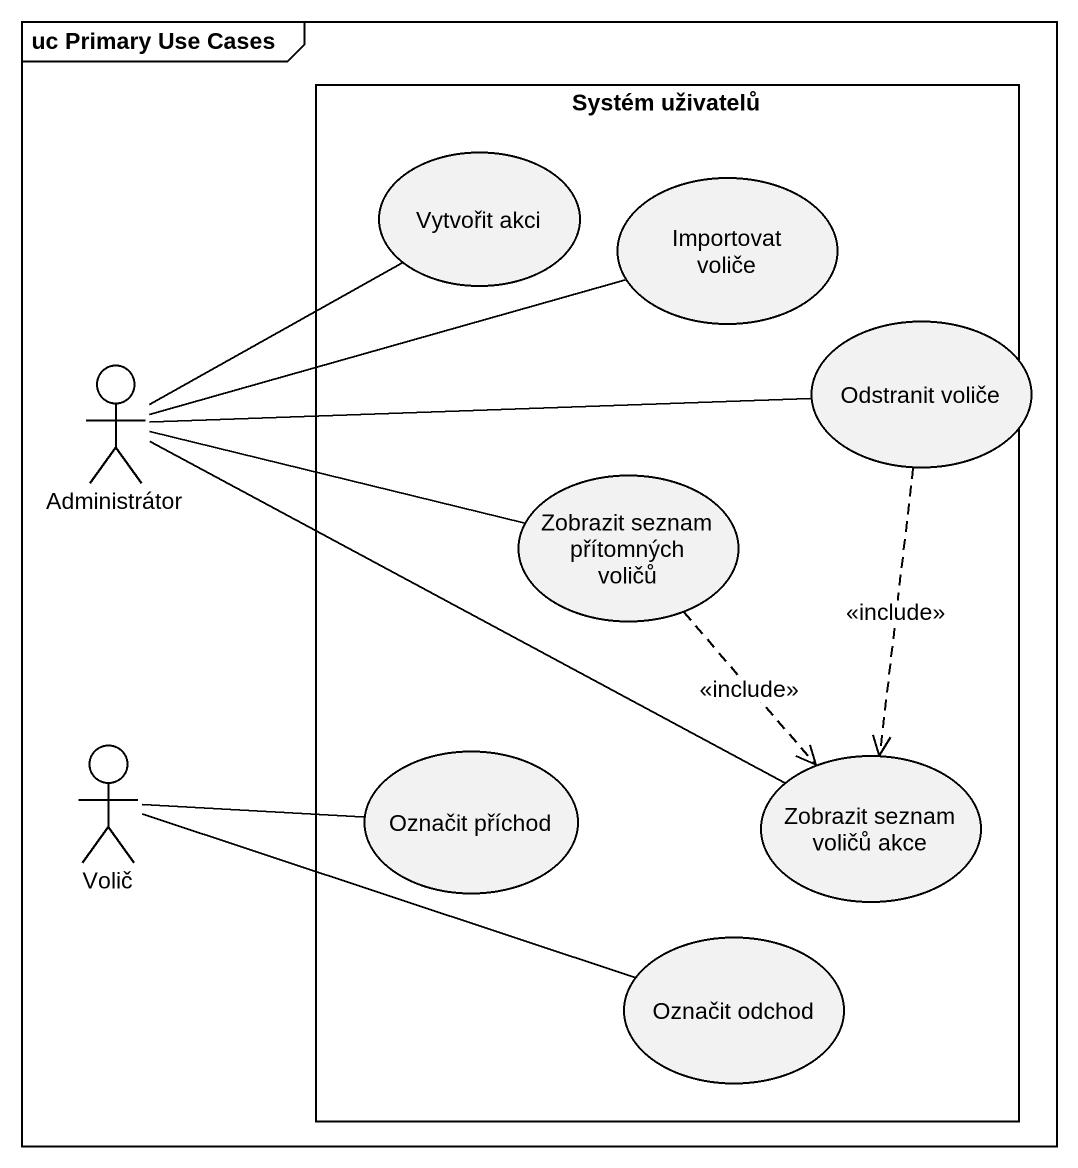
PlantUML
@startuml
mainframe uc Primary Use Cases
rectangle "Systém uživatelů" as Systém_uživatelů {
  usecase "Vytvořit akci" as Vytvořit_akci
  usecase "Importovat voliče" as Importovat_voliče
  usecase "Zobrazit seznam přítomných voličů" as Zobrazit_seznam_přítomných
  usecase "Označit příchod" as Označit_příchod
  usecase "Zobrazit seznam voličů akce" as Zobrazit_seznam_voličů_akce
  usecase "Označit odchod" as Označit_odchod
}
usecase "Odstranit voliče" as Odstranit_voliče
actor Administrátor
actor Volič
Odstranit_voliče ..> Zobrazit_seznam_voličů_akce : <<include>>
Administrátor -up- Vytvořit_akci
Administrátor -right- Importovat_voliče
Administrátor -right- Odstranit_voliče
Administrátor -right- Zobrazit_seznam_přítomných
Administrátor -right- Zobrazit_seznam_voličů_akce
Zobrazit_seznam_přítomných ..> Zobrazit_seznam_voličů_akce : <<include>>
Volič -right- Označit_příchod
Volič -right- Označit_odchod
@enduml
